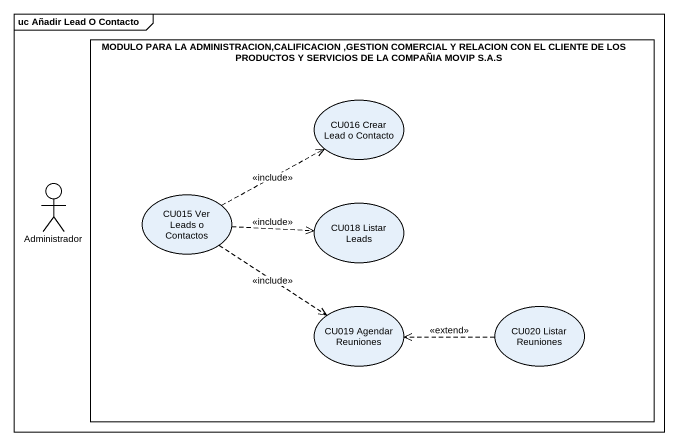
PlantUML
@startuml
mainframe uc Añadir Lead O Contacto
rectangle "MODULO PARA LA ADMINISTRACION,CALIFICACION ,GESTION COMERCIAL Y RELACION CON EL CLIENTE DE LOS PRODUCTOS Y SERVICIOS DE LA COMPAÑIA MOVIP S.A.S" as MODULO_PARA_LA {
  usecase "CU016 Crear Lead o Contacto" as CU016_Crear_Lead_o_Contacto
  usecase "CU015 Ver Leads o Contactos" as CU015_Ver_Leads_o_Contactos
  usecase "CU018 Listar Leads" as CU018_Listar_Leads
  usecase "CU019 Agendar Reuniones" as CU019_Agendar_Reuniones
  usecase "CU020 Listar Reuniones" as CU020_Listar_Reuniones
}
actor Administrador
CU015_Ver_Leads_o_Contactos .right.> CU016_Crear_Lead_o_Contacto : <<include>>
CU015_Ver_Leads_o_Contactos .right.> CU018_Listar_Leads : <<include>>
CU015_Ver_Leads_o_Contactos ..> CU019_Agendar_Reuniones : <<include>>
CU020_Listar_Reuniones .left.> CU019_Agendar_Reuniones : <<extend>>
@enduml
